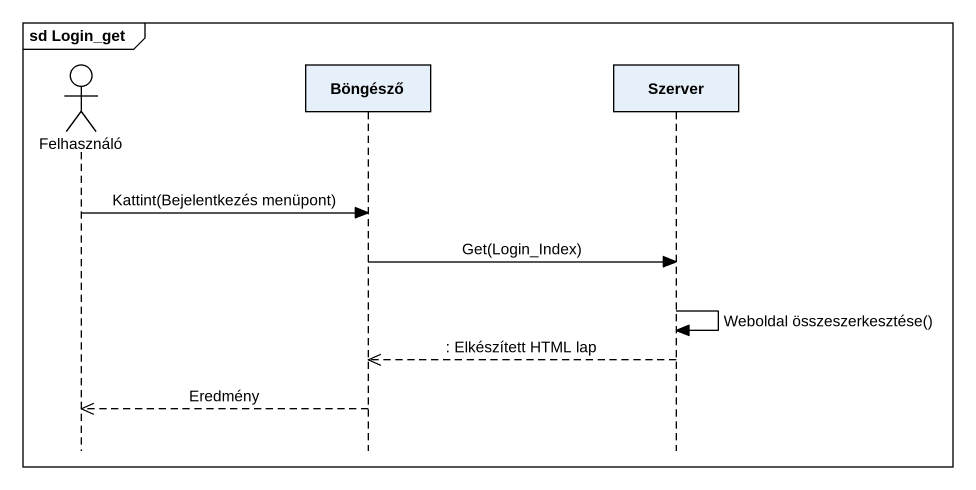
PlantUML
@startuml
mainframe sd Login_get
hide footbox
actor Felhasználó
participant Böngésző
participant Szerver

Felhasználó -> Böngésző : Kattint(Bejelentkezés menüpont)
Böngésző -> Szerver : Get(Login_Index)
Szerver -> Szerver : Weboldal összeszerkesztése()
Szerver -->> Böngésző : : Elkészített HTML lap
Böngésző -->> Felhasználó : Eredmény
@enduml
